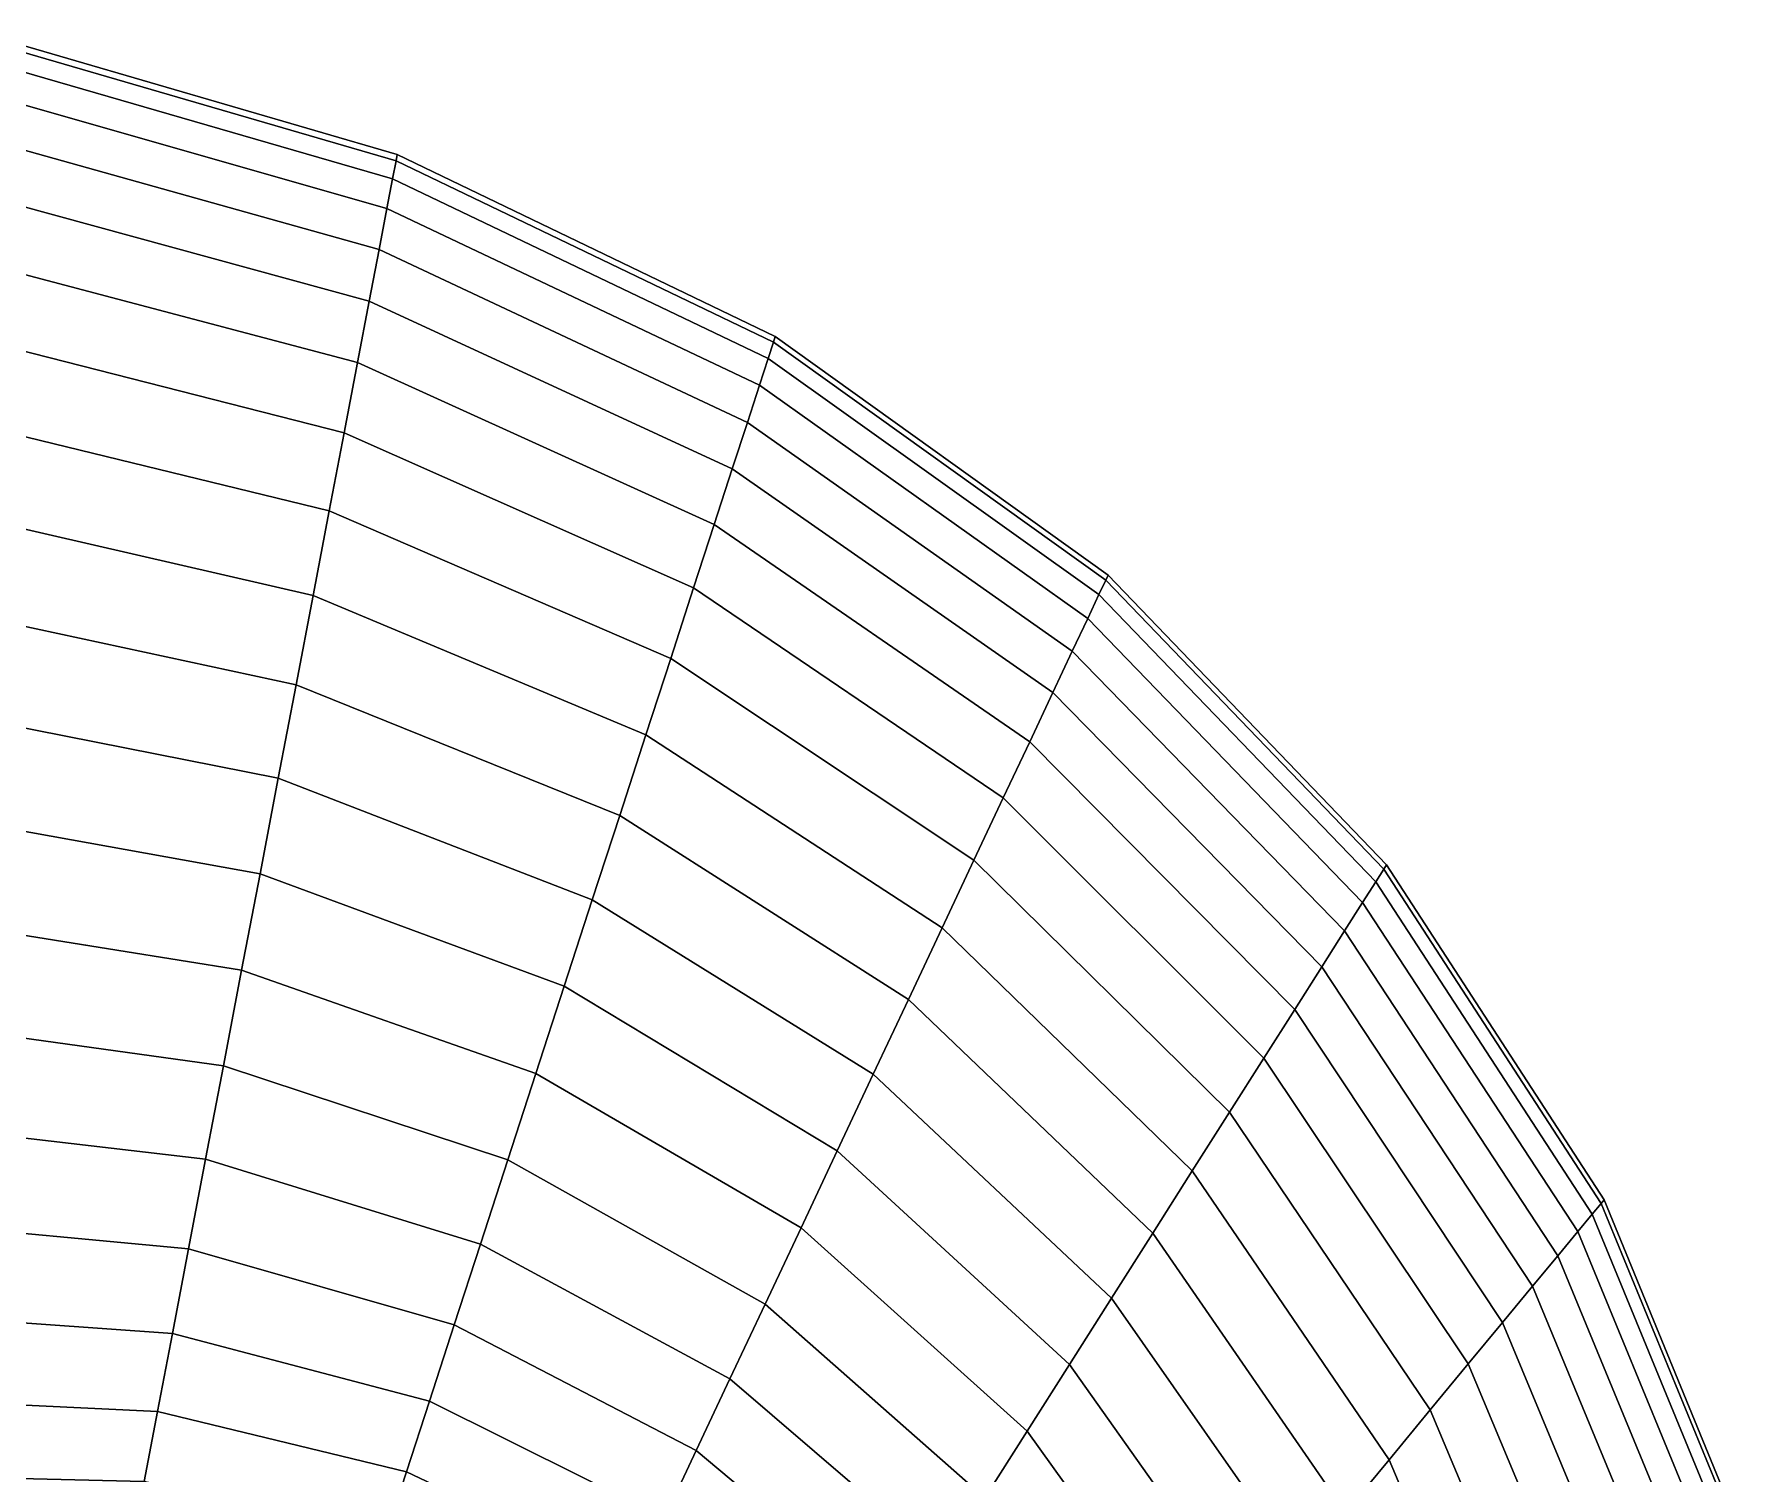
# Model space of a CAD drawing. Extents: x -13.1 to 9.8, y -16 to 20.1.
# Drawn here: x 1.22 to 9.22, y 13.16 to 19.84 of the extents above; entities that cross this region are included whole.
import ezdxf

# ---------------------------------------------------------------- set-up
doc = ezdxf.new("R2010")
doc.units = 0
doc.header["$MEASUREMENT"] = 0

msp = doc.modelspace()

# ---------------------------------------------------------------- linework, layer by layer
for points in [[(2.90796, 19.2776), (0.99602, 19.8352), (0.994101, 19.8047, 0.485593), (2.90261, 19.2495, 0.454363)], [(2.90261, 19.2495, -0.454363), (0.994101, 19.8047, -0.485593), (0.99602, 19.8352), (2.90796, 19.2776)], [(2.90261, 19.2495, 0.454363), (0.994101, 19.8047, 0.485593), (0.988377, 19.7137, 0.963529), (2.88662, 19.1657, 0.90156)], [(2.88662, 19.1657, -0.90156), (0.988377, 19.7137, -0.963529), (0.994101, 19.8047, -0.485593), (2.90261, 19.2495, -0.454363)], [(2.88662, 19.1657, 0.90156), (0.988377, 19.7137, 0.963529), (0.978936, 19.5637, 1.42627), (2.86026, 19.0276, 1.33454)], [(2.86026, 19.0276, -1.33454), (0.978936, 19.5637, -1.42627), (0.988377, 19.7137, -0.963529), (2.88662, 19.1657, -0.90156)], [(2.86026, 19.0276, 1.33454), (0.978936, 19.5637, 1.42627), (0.965928, 19.3569, 1.86652), (2.82394, 18.8371, 1.74647)], [(2.82394, 18.8371, -1.74647), (0.965928, 19.3569, -1.86652), (0.978936, 19.5637, -1.42627), (2.86026, 19.0276, -1.33454)], [(2.82394, 18.8371, 1.74647), (0.965928, 19.3569, 1.86652), (0.949558, 19.0967, 2.27733), (2.77823, 18.5975, 2.13086)], [(2.77823, 18.5975, -2.13086), (0.949558, 19.0967, -2.27733), (0.965928, 19.3569, -1.86652), (2.82394, 18.8371, -1.74647)], [(4.66254, 18.4333), (2.90796, 19.2776), (2.90261, 19.2495, 0.454363), (4.6543, 18.408, 0.423873)], [(4.6543, 18.408, -0.423873), (2.90261, 19.2495, -0.454363), (2.90796, 19.2776), (4.66254, 18.4333)], [(4.6543, 18.408, 0.423873), (2.90261, 19.2495, 0.454363), (2.88662, 19.1657, 0.90156), (4.62971, 18.3323, 0.841061)], [(4.62971, 18.3323, -0.841061), (2.88662, 19.1657, -0.90156), (2.90261, 19.2495, -0.454363), (4.6543, 18.408, -0.423873)], [(4.62971, 18.3323, 0.841061), (2.88662, 19.1657, 0.90156), (2.86026, 19.0276, 1.33454), (4.58915, 18.2075, 1.24498)], [(4.58915, 18.2075, -1.24498), (2.86026, 19.0276, -1.33454), (2.88662, 19.1657, -0.90156), (4.62971, 18.3323, -0.841061)], [(2.77823, 18.5975, 2.13086), (0.949558, 19.0967, 2.27733), (0.930084, 18.7872, 2.65222), (2.72385, 18.3125, 2.48165)], [(2.72385, 18.3125, -2.48165), (0.930084, 18.7872, -2.65222), (0.949558, 19.0967, -2.27733), (2.77823, 18.5975, -2.13086)], [(4.58915, 18.2075, 1.24498), (2.86026, 19.0276, 1.33454), (2.82394, 18.8371, 1.74647), (4.53327, 18.0355, 1.62927)], [(4.53327, 18.0355, -1.62927), (2.82394, 18.8371, -1.74647), (2.86026, 19.0276, -1.33454), (4.58915, 18.2075, -1.24498)], [(4.53327, 18.0355, 1.62927), (2.82394, 18.8371, 1.74647), (2.77823, 18.5975, 2.13086), (4.46295, 17.8191, 1.98787)], [(4.46295, 17.8191, -1.98787), (2.77823, 18.5975, -2.13086), (2.82394, 18.8371, -1.74647), (4.53327, 18.0355, -1.62927)], [(2.72385, 18.3125, 2.48165), (0.930084, 18.7872, 2.65222), (0.907813, 18.4332, 2.98529), (2.66166, 17.9865, 2.79329)], [(2.66166, 17.9865, -2.79329), (0.907813, 18.4332, -2.98529), (0.930084, 18.7872, -2.65222), (2.72385, 18.3125, -2.48165)], [(4.46295, 17.8191, 1.98787), (2.77823, 18.5975, 2.13086), (2.72385, 18.3125, 2.48165), (4.37929, 17.5616, 2.31512)], [(4.37929, 17.5616, -2.31512), (2.72385, 18.3125, -2.48165), (2.77823, 18.5975, -2.13086), (4.46295, 17.8191, -1.98787)], [(2.66166, 17.9865, 2.79329), (0.907813, 18.4332, 2.98529), (0.883097, 18.0403, 3.27128), (2.59265, 17.6247, 3.06089)], [(2.59265, 17.6247, -3.06089), (0.883097, 18.0403, -3.27128), (0.907813, 18.4332, -2.98529), (2.66166, 17.9865, -2.79329)], [(6.19619, 17.3036, 0.394604), (4.6543, 18.408, 0.423873), (4.62971, 18.3323, 0.841061), (6.16464, 17.2365, 0.782986)], [(6.16464, 17.2365, -0.782986), (4.62971, 18.3323, -0.841061), (4.6543, 18.408, -0.423873), (6.19619, 17.3036, -0.394604)], [(6.20676, 17.326), (4.66254, 18.4333), (4.6543, 18.408, 0.423873), (6.19619, 17.3036, 0.394604)], [(6.19619, 17.3036, -0.394604), (4.6543, 18.408, -0.423873), (4.66254, 18.4333), (6.20676, 17.326)], [(4.37929, 17.5616, 2.31512), (2.72385, 18.3125, 2.48165), (2.66166, 17.9865, 2.79329), (4.28362, 17.2671, 2.60585)], [(4.28362, 17.2671, -2.60585), (2.66166, 17.9865, -2.79329), (2.72385, 18.3125, -2.48165), (4.37929, 17.5616, -2.31512)], [(6.16464, 17.2365, 0.782986), (4.62971, 18.3323, 0.841061), (4.58915, 18.2075, 1.24498), (6.11262, 17.126, 1.15902)], [(6.11262, 17.126, -1.15902), (4.58915, 18.2075, -1.24498), (4.62971, 18.3323, -0.841061), (6.16464, 17.2365, -0.782986)], [(6.11262, 17.126, 1.15902), (4.58915, 18.2075, 1.24498), (4.53327, 18.0355, 1.62927), (6.04094, 16.9737, 1.51677)], [(6.04094, 16.9737, -1.51677), (4.53327, 18.0355, -1.62927), (4.58915, 18.2075, -1.24498), (6.11262, 17.126, -1.15902)], [(2.59265, 17.6247, 3.06089), (0.883097, 18.0403, 3.27128), (0.856325, 17.6148, 3.50568), (2.51789, 17.2328, 3.28021)], [(2.51789, 17.2328, -3.28021), (0.856325, 17.6148, -3.50568), (0.883097, 18.0403, -3.27128), (2.59265, 17.6247, -3.06089)], [(6.04094, 16.9737, 1.51677), (4.53327, 18.0355, 1.62927), (4.46295, 17.8191, 1.98787), (5.95074, 16.782, 1.85061)], [(5.95074, 16.782, -1.85061), (4.46295, 17.8191, -1.98787), (4.53327, 18.0355, -1.62927), (6.04094, 16.9737, -1.51677)], [(4.28362, 17.2671, 2.60585), (2.66166, 17.9865, 2.79329), (2.59265, 17.6247, 3.06089), (4.17744, 16.9404, 2.85549)], [(4.17744, 16.9404, -2.85549), (2.59265, 17.6247, -3.06089), (2.66166, 17.9865, -2.79329), (4.28362, 17.2671, -2.60585)], [(5.95074, 16.782, 1.85061), (4.46295, 17.8191, 1.98787), (4.37929, 17.5616, 2.31512), (5.84343, 16.5539, 2.15526)], [(5.84343, 16.5539, -2.15526), (4.37929, 17.5616, -2.31512), (4.46295, 17.8191, -1.98787), (5.95074, 16.782, -1.85061)], [(2.51789, 17.2328, 3.28021), (0.856325, 17.6148, 3.50568), (0.827919, 17.1633, 3.68479), (2.43858, 16.817, 3.44781)], [(2.43858, 16.817, -3.44781), (0.827919, 17.1633, -3.68479), (0.856325, 17.6148, -3.50568), (2.51789, 17.2328, -3.28021)], [(4.17744, 16.9404, 2.85549), (2.59265, 17.6247, 3.06089), (2.51789, 17.2328, 3.28021), (4.06243, 16.5864, 3.06009)], [(4.06243, 16.5864, -3.06009), (2.51789, 17.2328, -3.28021), (2.59265, 17.6247, -3.06089), (4.17744, 16.9404, -2.85549)], [(5.84343, 16.5539, 2.15526), (4.37929, 17.5616, 2.31512), (4.28362, 17.2671, 2.60585), (5.72071, 16.2931, 2.42592)], [(5.72071, 16.2931, -2.42592), (4.28362, 17.2671, -2.60585), (4.37929, 17.5616, -2.31512), (5.84343, 16.5539, -2.15526)], [(7.48616, 15.9622, 0.367019), (6.19619, 17.3036, 0.394604), (6.16464, 17.2365, 0.782986), (7.44923, 15.9041, 0.72825)], [(7.44923, 15.9041, -0.72825), (6.16464, 17.2365, -0.782986), (6.19619, 17.3036, -0.394604), (7.48616, 15.9622, -0.367019)], [(7.49853, 15.9817), (6.20676, 17.326), (6.19619, 17.3036, 0.394604), (7.48616, 15.9622, 0.367019)], [(7.48616, 15.9622, -0.367019), (6.19619, 17.3036, -0.394604), (6.20676, 17.326), (7.49853, 15.9817)], [(4.06243, 16.5864, 3.06009), (2.51789, 17.2328, 3.28021), (2.43858, 16.817, 3.44781), (3.94041, 16.2108, 3.21644)], [(3.94041, 16.2108, -3.21644), (2.43858, 16.817, -3.44781), (2.51789, 17.2328, -3.28021), (4.06243, 16.5864, -3.06009)], [(5.72071, 16.2931, 2.42592), (4.28362, 17.2671, 2.60585), (4.17744, 16.9404, 2.85549), (5.58451, 16.0037, 2.65832)], [(5.58451, 16.0037, -2.65832), (4.17744, 16.9404, -2.85549), (4.28362, 17.2671, -2.60585), (5.72071, 16.2931, -2.42592)], [(7.44923, 15.9041, 0.72825), (6.16464, 17.2365, 0.782986), (6.11262, 17.126, 1.15902), (7.38834, 15.8081, 1.078)], [(7.38834, 15.8081, -1.078), (6.11262, 17.126, -1.15902), (6.16464, 17.2365, -0.782986), (7.44923, 15.9041, -0.72825)], [(2.43858, 16.817, 3.44781), (0.827919, 17.1633, 3.68479), (0.798328, 16.693, 3.80579), (2.35595, 16.3839, 3.56102)], [(2.35595, 16.3839, -3.56102), (0.798328, 16.693, -3.80579), (0.827919, 17.1633, -3.68479), (2.43858, 16.817, -3.44781)], [(7.38834, 15.8081, 1.078), (6.11262, 17.126, 1.15902), (6.04094, 16.9737, 1.51677), (7.30444, 15.6759, 1.41074)], [(7.30444, 15.6759, -1.41074), (6.04094, 16.9737, -1.51677), (6.11262, 17.126, -1.15902), (7.38834, 15.8081, -1.078)], [(7.30444, 15.6759, 1.41074), (6.04094, 16.9737, 1.51677), (5.95074, 16.782, 1.85061), (7.19886, 15.5095, 1.72124)], [(7.19886, 15.5095, -1.72124), (5.95074, 16.782, -1.85061), (6.04094, 16.9737, -1.51677), (7.30444, 15.6759, -1.41074)], [(5.58451, 16.0037, 2.65832), (4.17744, 16.9404, 2.85549), (4.06243, 16.5864, 3.06009), (5.43699, 15.6902, 2.84879)], [(5.43699, 15.6902, -2.84879), (4.06243, 16.5864, -3.06009), (4.17744, 16.9404, -2.85549), (5.58451, 16.0037, -2.65832)], [(3.94041, 16.2108, 3.21644), (2.43858, 16.817, 3.44781), (2.35595, 16.3839, 3.56102), (3.81329, 15.8196, 3.32206)], [(3.81329, 15.8196, -3.32206), (2.35595, 16.3839, -3.56102), (2.43858, 16.817, -3.44781), (3.94041, 16.2108, -3.21644)], [(7.19886, 15.5095, 1.72124), (5.95074, 16.782, 1.85061), (5.84343, 16.5539, 2.15526), (7.07326, 15.3116, 2.00459)], [(7.07326, 15.3116, -2.00459), (5.84343, 16.5539, -2.15526), (5.95074, 16.782, -1.85061), (7.19886, 15.5095, -1.72124)], [(2.35595, 16.3839, 3.56102), (0.798328, 16.693, 3.80579), (0.768018, 16.2112, 3.86677), (2.27132, 15.9402, 3.61808)], [(2.27132, 15.9402, -3.61808), (0.768018, 16.2112, -3.86677), (0.798328, 16.693, -3.80579), (2.35595, 16.3839, -3.56102)], [(5.43699, 15.6902, 2.84879), (4.06243, 16.5864, 3.06009), (3.94041, 16.2108, 3.21644), (5.28047, 15.3576, 2.99435)], [(5.28047, 15.3576, -2.99435), (3.94041, 16.2108, -3.21644), (4.06243, 16.5864, -3.06009), (5.43699, 15.6902, -2.84879)], [(7.07326, 15.3116, 2.00459), (5.84343, 16.5539, 2.15526), (5.72071, 16.2931, 2.42592), (6.92962, 15.0853, 2.25633)], [(6.92962, 15.0853, -2.25633), (5.72071, 16.2931, -2.42592), (5.84343, 16.5539, -2.15526), (7.07326, 15.3116, -2.00459)], [(3.81329, 15.8196, 3.32206), (2.35595, 16.3839, 3.56102), (2.27132, 15.9402, 3.61808), (3.68308, 15.4189, 3.37529)], [(3.68308, 15.4189, -3.37529), (2.27132, 15.9402, -3.61808), (2.35595, 16.3839, -3.56102), (3.81329, 15.8196, -3.32206)], [(6.92962, 15.0853, 2.25633), (5.72071, 16.2931, 2.42592), (5.58451, 16.0037, 2.65832), (6.7702, 14.8341, 2.47248)], [(6.7702, 14.8341, -2.47248), (5.58451, 16.0037, -2.65832), (5.72071, 16.2931, -2.42592), (6.92962, 15.0853, -2.25633)], [(2.27132, 15.9402, 3.61808), (0.768018, 16.2112, 3.86677), (0.737467, 15.7256, 3.86677), (2.18601, 15.493, 3.61808)], [(2.18601, 15.493, -3.61808), (0.737467, 15.7256, -3.86677), (0.768018, 16.2112, -3.86677), (2.27132, 15.9402, -3.61808)], [(5.28047, 15.3576, 2.99435), (3.94041, 16.2108, 3.21644), (3.81329, 15.8196, 3.32206), (5.11741, 15.011, 3.09267)], [(5.11741, 15.011, -3.09267), (3.81329, 15.8196, -3.32206), (3.94041, 16.2108, -3.21644), (5.28047, 15.3576, -2.99435)], [(6.7702, 14.8341, 2.47248), (5.58451, 16.0037, 2.65832), (5.43699, 15.6902, 2.84879), (6.59753, 14.562, 2.64965)], [(6.59753, 14.562, -2.64965), (5.43699, 15.6902, -2.84879), (5.58451, 16.0037, -2.65832), (6.7702, 14.8341, -2.47248)], [(3.68308, 15.4189, 3.37529), (2.27132, 15.9402, 3.61808), (2.18601, 15.493, 3.61808), (3.55184, 15.0149, 3.37529)], [(3.55184, 15.0149, -3.37529), (2.18601, 15.493, -3.61808), (2.27132, 15.9402, -3.61808), (3.68308, 15.4189, -3.37529)], [(8.49479, 14.4114, 0.341552), (7.48616, 15.9622, 0.367019), (7.44923, 15.9041, 0.72825), (8.45391, 14.362, 0.677718)], [(8.45391, 14.362, -0.677718), (7.44923, 15.9041, -0.72825), (7.48616, 15.9622, -0.367019), (8.49479, 14.4114, -0.341552)], [(8.50848, 14.428), (7.49853, 15.9817), (7.48616, 15.9622, 0.367019), (8.49479, 14.4114, 0.341552)], [(8.49479, 14.4114, -0.341552), (7.48616, 15.9622, -0.367019), (7.49853, 15.9817), (8.50848, 14.428)], [(8.45391, 14.362, 0.677718), (7.44923, 15.9041, 0.72825), (7.38834, 15.8081, 1.078), (8.3865, 14.2805, 1.0032)], [(8.3865, 14.2805, -1.0032), (7.38834, 15.8081, -1.078), (7.44923, 15.9041, -0.72825), (8.45391, 14.362, -0.677718)], [(5.11741, 15.011, 3.09267), (3.81329, 15.8196, 3.32206), (3.68308, 15.4189, 3.37529), (4.95039, 14.6561, 3.14223)], [(4.95039, 14.6561, -3.14223), (3.68308, 15.4189, -3.37529), (3.81329, 15.8196, -3.32206), (5.11741, 15.011, -3.09267)], [(8.3865, 14.2805, 1.0032), (7.38834, 15.8081, 1.078), (7.30444, 15.6759, 1.41074), (8.29362, 14.1683, 1.31285)], [(8.29362, 14.1683, -1.31285), (7.30444, 15.6759, -1.41074), (7.38834, 15.8081, -1.078), (8.3865, 14.2805, -1.0032)], [(2.18601, 15.493, 3.61808), (0.737467, 15.7256, 3.86677), (0.707157, 15.2439, 3.80579), (2.10137, 15.0493, 3.56102)], [(2.10137, 15.0493, -3.56102), (0.707157, 15.2439, -3.80579), (0.737467, 15.7256, -3.86677), (2.18601, 15.493, -3.61808)], [(6.59753, 14.562, 2.64965), (5.43699, 15.6902, 2.84879), (5.28047, 15.3576, 2.99435), (6.41432, 14.2733, 2.78502)], [(6.41432, 14.2733, -2.78502), (5.28047, 15.3576, -2.99435), (5.43699, 15.6902, -2.84879), (6.59753, 14.562, -2.64965)], [(8.29362, 14.1683, 1.31285), (7.30444, 15.6759, 1.41074), (7.19886, 15.5095, 1.72124), (8.17673, 14.027, 1.6018)], [(8.17673, 14.027, -1.6018), (7.19886, 15.5095, -1.72124), (7.30444, 15.6759, -1.41074), (8.29362, 14.1683, -1.31285)], [(3.55184, 15.0149, 3.37529), (2.18601, 15.493, 3.61808), (2.10137, 15.0493, 3.56102), (3.42163, 14.6142, 3.32206)], [(3.42163, 14.6142, -3.32206), (2.10137, 15.0493, -3.56102), (2.18601, 15.493, -3.61808), (3.55184, 15.0149, -3.37529)], [(8.17673, 14.027, 1.6018), (7.19886, 15.5095, 1.72124), (7.07326, 15.3116, 2.00459), (8.03768, 13.8589, 1.86549)], [(8.03768, 13.8589, -1.86549), (7.07326, 15.3116, -2.00459), (7.19886, 15.5095, -1.72124), (8.17673, 14.027, -1.6018)], [(4.95039, 14.6561, 3.14223), (3.68308, 15.4189, 3.37529), (3.55184, 15.0149, 3.37529), (4.78204, 14.2984, 3.14223)], [(4.78204, 14.2984, -3.14223), (3.55184, 15.0149, -3.37529), (3.68308, 15.4189, -3.37529), (4.95039, 14.6561, -3.14223)], [(6.41432, 14.2733, 2.78502), (5.28047, 15.3576, 2.99435), (5.11741, 15.011, 3.09267), (6.22346, 13.9725, 2.87648)], [(6.22346, 13.9725, -2.87648), (5.11741, 15.011, -3.09267), (5.28047, 15.3576, -2.99435), (6.41432, 14.2733, -2.78502)], [(8.03768, 13.8589, 1.86549), (7.07326, 15.3116, 2.00459), (6.92962, 15.0853, 2.25633), (7.87866, 13.6667, 2.09977)], [(7.87866, 13.6667, -2.09977), (6.92962, 15.0853, -2.25633), (7.07326, 15.3116, -2.00459), (8.03768, 13.8589, -1.86549)], [(2.10137, 15.0493, 3.56102), (0.707157, 15.2439, 3.80579), (0.677566, 14.7735, 3.68479), (2.01875, 14.6162, 3.44781)], [(2.01875, 14.6162, -3.44781), (0.677566, 14.7735, -3.68479), (0.707157, 15.2439, -3.80579), (2.10137, 15.0493, -3.56102)], [(3.42163, 14.6142, 3.32206), (2.10137, 15.0493, 3.56102), (2.01875, 14.6162, 3.44781), (3.29451, 14.223, 3.21644)], [(3.29451, 14.223, -3.21644), (2.01875, 14.6162, -3.44781), (2.10137, 15.0493, -3.56102), (3.42163, 14.6142, -3.32206)], [(7.87866, 13.6667, 2.09977), (6.92962, 15.0853, 2.25633), (6.7702, 14.8341, 2.47248), (7.70218, 13.4533, 2.30092)], [(7.70218, 13.4533, -2.30092), (6.7702, 14.8341, -2.47248), (6.92962, 15.0853, -2.25633), (7.87866, 13.6667, -2.09977)], [(4.78204, 14.2984, 3.14223), (3.55184, 15.0149, 3.37529), (3.42163, 14.6142, 3.32206), (4.61502, 13.9434, 3.09267)], [(4.61502, 13.9434, -3.09267), (3.42163, 14.6142, -3.32206), (3.55184, 15.0149, -3.37529), (4.78204, 14.2984, -3.14223)], [(6.22346, 13.9725, 2.87648), (5.11741, 15.011, 3.09267), (4.95039, 14.6561, 3.14223), (6.02797, 13.6645, 2.92257)], [(6.02797, 13.6645, -2.92257), (4.95039, 14.6561, -3.14223), (5.11741, 15.011, -3.09267), (6.22346, 13.9725, -2.87648)], [(7.70218, 13.4533, 2.30092), (6.7702, 14.8341, 2.47248), (6.59753, 14.562, 2.64965), (7.51102, 13.2222, 2.46579)], [(7.51102, 13.2222, -2.46579), (6.59753, 14.562, -2.64965), (6.7702, 14.8341, -2.47248), (7.70218, 13.4533, -2.30092)], [(2.01875, 14.6162, 3.44781), (0.677566, 14.7735, 3.68479), (0.649161, 14.322, 3.50568), (1.93943, 14.2004, 3.28021)], [(1.93943, 14.2004, -3.28021), (0.649161, 14.322, -3.50568), (0.677566, 14.7735, -3.68479), (2.01875, 14.6162, -3.44781)], [(6.02797, 13.6645, 2.92257), (4.95039, 14.6561, 3.14223), (4.78204, 14.2984, 3.14223), (5.83092, 13.354, 2.92257)], [(5.83092, 13.354, -2.92257), (4.78204, 14.2984, -3.14223), (4.95039, 14.6561, -3.14223), (6.02797, 13.6645, -2.92257)], [(3.29451, 14.223, 3.21644), (2.01875, 14.6162, 3.44781), (1.93943, 14.2004, 3.28021), (3.17248, 13.8474, 3.06009)], [(3.17248, 13.8474, -3.06009), (1.93943, 14.2004, -3.28021), (2.01875, 14.6162, -3.44781), (3.29451, 14.223, -3.21644)], [(4.61502, 13.9434, 3.09267), (3.42163, 14.6142, 3.32206), (3.29451, 14.223, 3.21644), (4.45197, 13.5969, 2.99435)], [(4.45197, 13.5969, -2.99435), (3.29451, 14.223, -3.21644), (3.42163, 14.6142, -3.32206), (4.61502, 13.9434, -3.09267)], [(7.51102, 13.2222, 2.46579), (6.59753, 14.562, 2.64965), (6.41432, 14.2733, 2.78502), (7.30819, 12.9771, 2.59177)], [(7.30819, 12.9771, -2.59177), (6.41432, 14.2733, -2.78502), (6.59753, 14.562, -2.64965), (7.51102, 13.2222, -2.46579)], [(9.20636, 12.6792, 0.318605), (8.49479, 14.4114, 0.341552), (8.45391, 14.362, 0.677718), (9.16276, 12.6382, 0.632185)], [(9.16276, 12.6382, -0.632185), (8.45391, 14.362, -0.677718), (8.49479, 14.4114, -0.341552), (9.20636, 12.6792, -0.318605)], [(9.22098, 12.6929), (8.50848, 14.428), (8.49479, 14.4114, 0.341552), (9.20636, 12.6792, 0.318605)], [(9.20636, 12.6792, -0.318605), (8.49479, 14.4114, -0.341552), (8.50848, 14.428), (9.22098, 12.6929)], [(1.93943, 14.2004, 3.28021), (0.649161, 14.322, 3.50568), (0.622389, 13.8965, 3.27128), (1.86467, 13.8085, 3.06089)], [(1.86467, 13.8085, -3.06089), (0.622389, 13.8965, -3.27128), (0.649161, 14.322, -3.50568), (1.93943, 14.2004, -3.28021)], [(9.16276, 12.6382, 0.632185), (8.45391, 14.362, 0.677718), (8.3865, 14.2805, 1.0032), (9.09085, 12.5707, 0.935796)], [(9.09085, 12.5707, -0.935796), (8.3865, 14.2805, -1.0032), (8.45391, 14.362, -0.677718), (9.16276, 12.6382, -0.632185)], [(5.83092, 13.354, 2.92257), (4.78204, 14.2984, 3.14223), (4.61502, 13.9434, 3.09267), (5.63542, 13.0459, 2.87648)], [(5.63542, 13.0459, -2.87648), (4.61502, 13.9434, -3.09267), (4.78204, 14.2984, -3.14223), (5.83092, 13.354, -2.92257)], [(7.30819, 12.9771, 2.59177), (6.41432, 14.2733, 2.78502), (6.22346, 13.9725, 2.87648), (7.0969, 12.7217, 2.67688)], [(7.0969, 12.7217, -2.67688), (6.22346, 13.9725, -2.87648), (6.41432, 14.2733, -2.78502), (7.30819, 12.9771, -2.59177)], [(9.09085, 12.5707, 0.935796), (8.3865, 14.2805, 1.0032), (8.29362, 14.1683, 1.31285), (8.99176, 12.4777, 1.22465)], [(8.99176, 12.4777, -1.22465), (8.29362, 14.1683, -1.31285), (8.3865, 14.2805, -1.0032), (9.09085, 12.5707, -0.935796)], [(3.17248, 13.8474, 3.06009), (1.93943, 14.2004, 3.28021), (1.86467, 13.8085, 3.06089), (3.05747, 13.4934, 2.85549)], [(3.05747, 13.4934, -2.85549), (1.86467, 13.8085, -3.06089), (1.93943, 14.2004, -3.28021), (3.17248, 13.8474, -3.06009)], [(4.45197, 13.5969, 2.99435), (3.29451, 14.223, 3.21644), (3.17248, 13.8474, 3.06009), (4.29544, 13.2643, 2.84879)], [(4.29544, 13.2643, -2.84879), (3.17248, 13.8474, -3.06009), (3.29451, 14.223, -3.21644), (4.45197, 13.5969, -2.99435)], [(8.99176, 12.4777, 1.22465), (8.29362, 14.1683, 1.31285), (8.17673, 14.027, 1.6018), (8.86707, 12.3606, 1.49419)], [(8.86707, 12.3606, -1.49419), (8.17673, 14.027, -1.6018), (8.29362, 14.1683, -1.31285), (8.99176, 12.4777, -1.22465)], [(8.86707, 12.3606, 1.49419), (8.17673, 14.027, 1.6018), (8.03768, 13.8589, 1.86549), (8.71873, 12.2213, 1.74016)], [(8.71873, 12.2213, -1.74016), (8.03768, 13.8589, -1.86549), (8.17673, 14.027, -1.6018), (8.86707, 12.3606, -1.49419)], [(5.63542, 13.0459, 2.87648), (4.61502, 13.9434, 3.09267), (4.45197, 13.5969, 2.99435), (5.44457, 12.7452, 2.78502)], [(5.44457, 12.7452, -2.78502), (4.45197, 13.5969, -2.99435), (4.61502, 13.9434, -3.09267), (5.63542, 13.0459, -2.87648)], [(7.0969, 12.7217, 2.67688), (6.22346, 13.9725, 2.87648), (6.02797, 13.6645, 2.92257), (6.88048, 12.4601, 2.71977)], [(6.88048, 12.4601, -2.71977), (6.02797, 13.6645, -2.92257), (6.22346, 13.9725, -2.87648), (7.0969, 12.7217, -2.67688)], [(1.86467, 13.8085, 3.06089), (0.622389, 13.8965, 3.27128), (0.597672, 13.5037, 2.98529), (1.79566, 13.4467, 2.79329)], [(1.79566, 13.4467, -2.79329), (0.597672, 13.5037, -2.98529), (0.622389, 13.8965, -3.27128), (1.86467, 13.8085, -3.06089)], [(4.29544, 13.2643, 2.84879), (3.17248, 13.8474, 3.06009), (3.05747, 13.4934, 2.85549), (4.14792, 12.9508, 2.65832)], [(4.14792, 12.9508, -2.65832), (3.05747, 13.4934, -2.85549), (3.17248, 13.8474, -3.06009), (4.29544, 13.2643, -2.84879)], [(8.71873, 12.2213, 1.74016), (8.03768, 13.8589, 1.86549), (7.87866, 13.6667, 2.09977), (8.54909, 12.062, 1.95869)], [(8.54909, 12.062, -1.95869), (7.87866, 13.6667, -2.09977), (8.03768, 13.8589, -1.86549), (8.71873, 12.2213, -1.74016)], [(3.05747, 13.4934, 2.85549), (1.86467, 13.8085, 3.06089), (1.79566, 13.4467, 2.79329), (2.9513, 13.1667, 2.60585)], [(2.9513, 13.1667, -2.60585), (1.79566, 13.4467, -2.79329), (1.86467, 13.8085, -3.06089), (3.05747, 13.4934, -2.85549)], [(5.44457, 12.7452, 2.78502), (4.45197, 13.5969, 2.99435), (4.29544, 13.2643, 2.84879), (5.26136, 12.4565, 2.64965)], [(5.26136, 12.4565, -2.64965), (4.29544, 13.2643, -2.84879), (4.45197, 13.5969, -2.99435), (5.44457, 12.7452, -2.78502)], [(6.88048, 12.4601, 2.71977), (6.02797, 13.6645, 2.92257), (5.83092, 13.354, 2.92257), (6.66233, 12.1964, 2.71977)], [(6.66233, 12.1964, -2.71977), (5.83092, 13.354, -2.92257), (6.02797, 13.6645, -2.92257), (6.88048, 12.4601, -2.71977)], [(8.54909, 12.062, 1.95869), (7.87866, 13.6667, 2.09977), (7.70218, 13.4533, 2.30092), (8.36082, 11.8852, 2.14633)], [(8.36082, 11.8852, -2.14633), (7.70218, 13.4533, -2.30092), (7.87866, 13.6667, -2.09977), (8.54909, 12.062, -1.95869)], [(1.79566, 13.4467, 2.79329), (0.597672, 13.5037, 2.98529), (0.575402, 13.1497, 2.65222), (1.73347, 13.1207, 2.48165)], [(1.73347, 13.1207, -2.48165), (0.575402, 13.1497, -2.65222), (0.597672, 13.5037, -2.98529), (1.79566, 13.4467, -2.79329)], [(2.9513, 13.1667, 2.60585), (1.79566, 13.4467, 2.79329), (1.73347, 13.1207, 2.48165), (2.85562, 12.8722, 2.31512)], [(2.85562, 12.8722, -2.31512), (1.73347, 13.1207, -2.48165), (1.79566, 13.4467, -2.79329), (2.9513, 13.1667, -2.60585)], [(4.14792, 12.9508, 2.65832), (3.05747, 13.4934, 2.85549), (2.9513, 13.1667, 2.60585), (4.01172, 12.6613, 2.42592)], [(4.01172, 12.6613, -2.42592), (2.9513, 13.1667, -2.60585), (3.05747, 13.4934, -2.85549), (4.14792, 12.9508, -2.65832)], [(8.36082, 11.8852, 2.14633), (7.70218, 13.4533, 2.30092), (7.51102, 13.2222, 2.46579), (8.1569, 11.6937, 2.30013)], [(8.1569, 11.6937, -2.30013), (7.51102, 13.2222, -2.46579), (7.70218, 13.4533, -2.30092), (8.36082, 11.8852, -2.14633)], [(6.66233, 12.1964, 2.71977), (5.83092, 13.354, 2.92257), (5.63542, 13.0459, 2.87648), (6.44591, 11.9348, 2.67688)], [(6.44591, 11.9348, -2.67688), (5.63542, 13.0459, -2.87648), (5.83092, 13.354, -2.92257), (6.66233, 12.1964, -2.71977)], [(5.26136, 12.4565, 2.64965), (4.29544, 13.2643, 2.84879), (4.14792, 12.9508, 2.65832), (5.08868, 12.1844, 2.47248)], [(5.08868, 12.1844, -2.47248), (4.14792, 12.9508, -2.65832), (4.29544, 13.2643, -2.84879), (5.26136, 12.4565, -2.64965)], [(8.1569, 11.6937, 2.30013), (7.51102, 13.2222, 2.46579), (7.30819, 12.9771, 2.59177), (7.94053, 11.4905, 2.41765)], [(7.94053, 11.4905, -2.41765), (7.30819, 12.9771, -2.59177), (7.51102, 13.2222, -2.46579), (8.1569, 11.6937, -2.30013)], [(4.01172, 12.6613, 2.42592), (2.9513, 13.1667, 2.60585), (2.85562, 12.8722, 2.31512), (3.889, 12.4006, 2.15526)], [(3.889, 12.4006, -2.15526), (2.85562, 12.8722, -2.31512), (2.9513, 13.1667, -2.60585), (4.01172, 12.6613, -2.42592)]]:
    msp.add_3dface(points)

doc.saveas('drawing.dxf')
